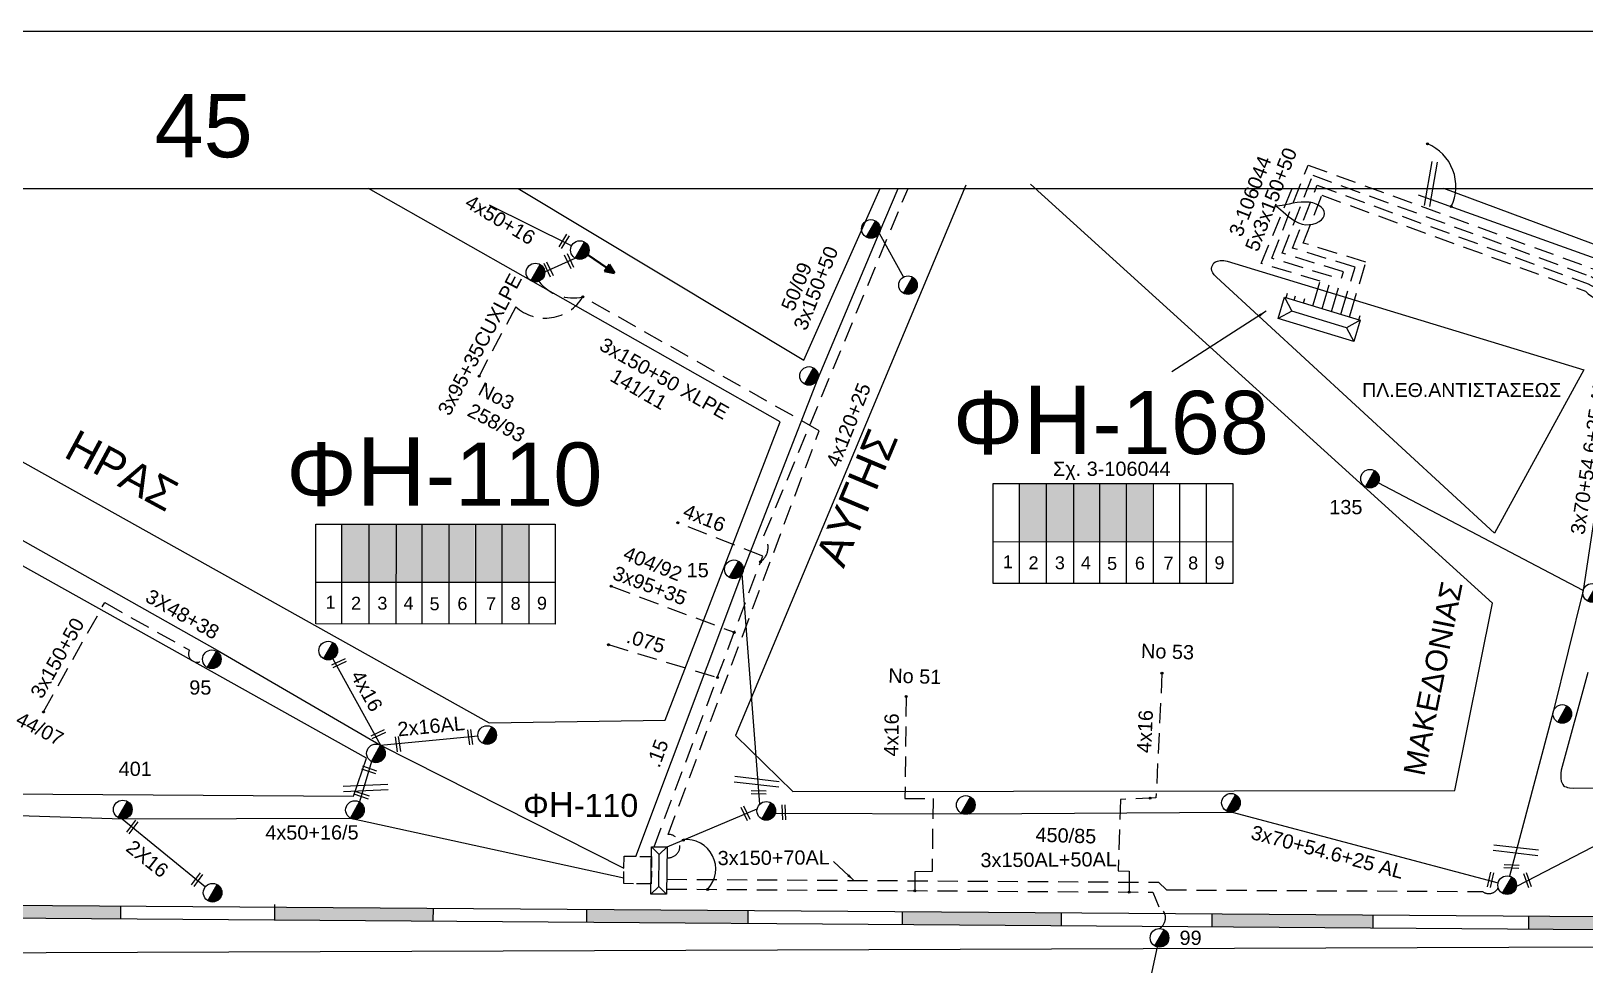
# Model space of a CAD drawing. Header units: millimetres. Extents: x 7477 to 9676, y 1828 to 2857.
# Drawn here: x 9006.6 to 9203.3, y 2737.3 to 2855.5 of the extents above; entities that cross this region are included whole.
import ezdxf
from ezdxf.enums import TextEntityAlignment as Align

# ---------------------------------------------------------------- set-up
doc = ezdxf.new("R2010")
doc.units = ezdxf.units.MM
doc.linetypes.add('DASHED', pattern=[19.05, 12.7, -6.35])
for name, color, linetype, lineweight in [('.075', 7, 'Continuous', 30), ('.15', 7, 'Continuous', 30), ('2x16', 7, 'Continuous', 30), ('3x150+50', 7, 'Continuous', 30), ('3x150+70AL', 7, 'DASHED', 30), ('3x150AL+50CU', 7, 'Continuous', 30), ('3X48+38', 7, 'Continuous', 30), ('3x70+54.6+25 AL', 7, 'SYN_LINE', 30), ('3x95+35', 7, 'Continuous', 30), ('3x95+35CUXLPE', 7, 'Continuous', 30), ('4x16', 7, 'Continuous', 30), ('4x50+16', 7, 'Continuous', 30), ('4x50+16_5', 7, 'Continuous', 30), ('text διευθύνσεων', 250, 'Continuous', 30), ('Υπόβαθρο ΔΕΗ', 7, 'Continuous', 30)]:
    doc.layers.add(name, color=color, linetype=linetype, lineweight=lineweight)
for name, color, linetype in [('Pillar', 7, 'Continuous'), ('Pillar OTE', 7, 'Continuous'), ('TEXT ΚΑΛΩΔΙΩΝ', 7, 'Continuous'), ('Άγνωστα', 7, 'Continuous'), ('ΑΓΝΩΣΤΟ ΕΝΑΕΡΙΟ ΚΑΛΩΔΙΟ', 7, 'Continuous'), ('Επίτονοι', 7, 'Continuous'), ('Επιγραφές - Σχήματα', 7, 'Continuous'), ('Καλώδια ΧΤ   3x150+50CU', 7, 'DASHED'), ('Καλώδια ΧΤ   3x150AL+50CU', 7, 'DASHED'), ('Μηχανική τομή', 7, 'Continuous'), ('Περίπτερο', 7, 'Continuous'), ('Στύλος ΦΜ', 7, 'Continuous'), ('Στύλος ΦΜ @ 1', 7, 'Continuous'), ('Συνδέσεις', 7, 'Continuous'), ('Τομή', 7, 'Continuous'), ('Υποσταθμός πόλεως', 7, 'Continuous')]:
    doc.layers.add(name, color=color, linetype=linetype)
doc.styles.add('arial', font='ARIAL.TTF')
doc.styles.get("Standard").update_dxf_attribs({"font": 'ARIAL.TTF'})
doc.linetypes.add('SYN_LINE', pattern='A,0.5,-0.0001,["/\\/\\/\\/",Standard,S=0.1,R=0,X=0,Y=-0.05],-0.25', length=0.7501)
doc.dimstyles.new('ISO-25', dxfattribs={"dimtxt": 2.5, "dimasz": 2.5, "dimexe": 1.25, "dimexo": 0.625, "dimtad": 1, "dimtxsty": 'Standard', "dimcen": 2.5, "dimadec": 0, "dimazin": 0, "dimtfac": 1, "dimtmove": 0, "dimatfit": 3, "dimfxl": 1, "dimarcsym": 0})

# ---------------------------------------------------------------- blocks, each defined once
blk = doc.blocks.new('ΥΠΑΡΧΩΝ ΤΣΙΜΕΝΤΕΝΙΟΣ ΣΤΥΛΟΣ')
at = {"layer": 'Στύλος ΦΜ'}
blk.add_hatch(color=7, dxfattribs=at).paths.add_polyline_path([(-1.29, -2.28, 0.574793), (2.62, 0, 0.268822), (1.3, 2.27)])
at = {"layer": 'Στύλος ΦΜ', "color": 7}
blk.add_line((-1.29, -2.28), (1.3, 2.27), dxfattribs=at)
blk.add_circle((0, 0), 2.62, dxfattribs=at)
at = {"layer": 'Στύλος ΦΜ', "flags": 4}
for tag, p in [('ΑΡΙΘΜΟΣ', (-4.68, 8.05)), ('ΤΥΠΟΣ', (-4.91, 3.03))]:
    blk.add_attdef(tag, p, '', height=4, dxfattribs=at)
blk = doc.blocks.new('ΥΠΟΣΤΑΘΜΟΣ ΠΟΛΕΩΣ 9 ΑΝΑΧΩΡΗΣΕΩΝ')
at = {"layer": 'Υποσταθμός πόλεως', "ltscale": 40}
for p, q in [((-9.63, -2.82), (-9.63, -4)), ((-7.12, -2.82), (-7.12, -4)), ((-4.84, -2.82), (-4.84, -4)), ((-2.36, -2.82), (-2.36, -4)), ((0.09, -2.82), (0.09, -4)), ((2.55, -2.82), (2.55, -4)), ((5.02, -2.82), (5.02, -4)), ((7.48, -2.82), (7.48, -4)), ((9.61, -2.82), (9.61, -4))]:
    blk.add_line(p, q, dxfattribs=at)
blk.add_lwpolyline([(-10.02, 2.82), (10.02, 2.82), (10.02, -2.82), (-10.02, -2.82)], close=True, dxfattribs=at)
for points in [[(-7.21, 0), (-10.02, 2.82)], [(-10.02, -2.82), (-7.21, 0)], [(-7.21, 0), (7.21, 0)], [(7.21, 0), (10.02, 2.82)], [(10.02, -2.82), (7.21, 0)]]:
    blk.add_lwpolyline(points, dxfattribs=at)
at = {"layer": 'Υποσταθμός πόλεως', "linetype": 'SYN_LINE', "ltscale": 40, "flags": 1}
for tag, p in [('ΜΕΤΑΣΧΗΜΑΤΙΣΜΟΣ', (10.79, 1.71)), ('ΙΣΧΥΣ', (10.77, -1.08)), ('ΑΡΙΘΜΟΣ', (10.89, -3.8))]:
    blk.add_attdef(tag, p, '', height=1.8, dxfattribs=at)
blk = doc.blocks.new('ΜΗΧΑΝΙΚΗ ΤΟΜΗ')
at = {"layer": 'Μηχανική τομή', "ltscale": 40}
for p, q in [((-1.89, 0.78), (5.69, 0.78)), ((-1.89, -0.77), (5.69, -0.77))]:
    blk.add_line(p, q, dxfattribs=at)
blk = doc.blocks.new('PILLAR YPOSTATHMOU')
at = {"layer": 'Περίπτερο', "ltscale": 40}
for points in [[(540.43, 2525.12), (540.43, 2526.01), (541.51, 2526.01)], [(541.59, 2523.53), (540.43, 2523.53), (540.43, 2524.86)], [(541.82, 2526.01), (542.91, 2526.01), (542.91, 2524.95)], [(542.91, 2524.59), (542.91, 2523.53), (541.92, 2523.53)]]:
    blk.add_lwpolyline(points, dxfattribs=at)
blk = doc.blocks.new('Pillar')
at = {"layer": 'Υποσταθμός πόλεως', "linetype": 'Continuous', "ltscale": 40}
blk.add_lwpolyline([(-8.57, 2.82), (8.57, 2.82), (8.57, -2.82), (-8.57, -2.82)], close=True, dxfattribs=at)
for points in [[(-5.75, 0), (-8.57, 2.82)], [(-8.57, -2.82), (-5.75, 0)], [(-5.75, 0), (5.75, 0)], [(5.75, 0), (8.57, 2.82)], [(8.57, -2.82), (5.75, 0)]]:
    blk.add_lwpolyline(points, dxfattribs=at)
at = {"layer": 'Pillar', "ltscale": 40}
blk.add_attdef('PILLAR', (-5.74, 3.71), '', height=2.52, dxfattribs=at)
blk = doc.blocks.new('_ΣΥΝΔΕΣΗ')
at = {"layer": 'Συνδέσεις', "linetype": 'SYN_LINE', "ltscale": 40}
blk.add_hatch(color=256, dxfattribs=at).paths.add_polyline_path([(0.5, -0.01, 1), (-0.5, -0.01, 1)])
at = {"layer": 'Συνδέσεις'}
blk.add_circle((0, -0.01), 0.5, dxfattribs=at)
blk = doc.blocks.new('ΕΠΙΤΟΝΟΣ')
at = {"layer": 'Επίτονοι', "lineweight": 40, "ltscale": 40}
blk.add_hatch(color=256, dxfattribs=at).paths.add_polyline_path([(-1.13, 6.47), (0, 9.1), (1.13, 6.47)])
for p, q in [((-1.13, 6.47), (0, 9.1)), ((0, 9.1), (1.13, 6.47)), ((1.13, 6.47), (-1.13, 6.47)), ((-1.13, 6.47), (0, 6.47)), ((0, 6.47), (0, 0))]:
    blk.add_line(p, q, dxfattribs=at)
blk = doc.blocks.new('ΤΟΜΗ')
at = {"layer": 'Τομή', "ltscale": 40}
for p, q in [((-5.68, 0), (17.06, 0)), ((-5.68, -2.77), (17.06, -2.77))]:
    blk.add_line(p, q, dxfattribs=at)

msp = doc.modelspace()

# ---------------------------------------------------------------- hatches: boundary and pattern name
at = {"layer": 'Καλώδια ΧΤ   3x150AL+50CU', "linetype": 'DASHED', "lineweight": -3, "ltscale": 0.2}
h = msp.add_hatch(color=62, dxfattribs=at)
h.dxf.hatch_style = 1
h.paths.add_polyline_path([(9135.15, 2798.27), (9131.71, 2798.27), (9131.71, 2790.91), (9135.15, 2790.91)])
h = msp.add_hatch(color=1, dxfattribs=at)
h.dxf.hatch_style = 1
h.paths.add_polyline_path([(9135.15, 2790.91), (9138.59, 2790.91), (9138.59, 2798.27), (9135.15, 2798.27)])
h = msp.add_hatch(color=151, dxfattribs=at)
h.dxf.hatch_style = 1
h.paths.add_polyline_path([(9141.83, 2798.28), (9138.53, 2798.28), (9138.53, 2790.91), (9141.83, 2790.91)])
h = msp.add_hatch(color=30, dxfattribs=at)
h.dxf.hatch_style = 1
h.paths.add_polyline_path([(9145.13, 2798.27), (9141.83, 2798.27), (9141.83, 2790.91), (9145.13, 2790.9)])
h = msp.add_hatch(color=6, dxfattribs=at)
h.dxf.hatch_style = 1
h.paths.add_polyline_path([(9148.51, 2798.27), (9145.22, 2798.27), (9145.22, 2790.9), (9148.51, 2790.9)])
h = msp.add_hatch(color=5, dxfattribs=at)
h.dxf.hatch_style = 1
h.paths.add_polyline_path([(9049.4, 2793.15), (9045.96, 2793.15), (9045.96, 2785.79), (9049.4, 2785.79)])
h = msp.add_hatch(color=2, dxfattribs=at)
h.dxf.hatch_style = 1
h.paths.add_polyline_path([(9049.4, 2785.79), (9052.83, 2785.78), (9052.84, 2793.15), (9049.4, 2793.15)])
h = msp.add_hatch(color=85, dxfattribs=at)
h.dxf.hatch_style = 1
h.paths.add_polyline_path([(9056.07, 2793.15), (9052.78, 2793.15), (9052.78, 2785.79), (9056.07, 2785.78)])
h = msp.add_hatch(color=173, dxfattribs=at)
h.dxf.hatch_style = 1
h.paths.add_polyline_path([(9059.37, 2793.15), (9056.07, 2793.15), (9056.07, 2785.78), (9059.37, 2785.78)])
h = msp.add_hatch(color=30, dxfattribs=at)
h.dxf.hatch_style = 1
h.paths.add_polyline_path([(9062.76, 2793.15), (9059.46, 2793.15), (9059.46, 2785.78), (9062.76, 2785.78)])
h = msp.add_hatch(color=27, dxfattribs=at)
h.dxf.hatch_style = 1
h.paths.add_polyline_path([(9066.15, 2793.14), (9062.86, 2793.14), (9062.86, 2785.78), (9066.15, 2785.77)])
h = msp.add_hatch(color=6, dxfattribs=at)
h.dxf.hatch_style = 1
h.paths.add_polyline_path([(9069.49, 2793.14), (9066.19, 2793.14), (9066.19, 2785.77), (9069.49, 2785.77)])
at = {"layer": 'Υπόβαθρο ΔΕΗ', "lineweight": -3}
h = msp.add_hatch(color=256, dxfattribs=at)
h.dxf.hatch_style = 1
h.paths.add_polyline_path([(9472.85, 2740), (9472.83, 2738.37), (9492.57, 2738.11), (9492.59, 2739.74)])
h.paths.add_polyline_path([(9453.42, 2738.63), (9453.44, 2740.25), (9433.39, 2740.52), (9433.37, 2738.89)])
h.paths.add_polyline_path([(9393.44, 2741.04), (9393.41, 2739.42), (9413.68, 2739.15), (9413.71, 2740.78)])
h.paths.add_polyline_path([(9314.6, 2742.08), (9314.58, 2740.46), (9334.25, 2740.2), (9334.27, 2741.82)])
h.paths.add_polyline_path([(9274.74, 2742.61), (9274.72, 2740.99), (9294.89, 2740.72), (9294.91, 2742.34)])
h.paths.add_polyline_path([(9235.58, 2743.13), (9235.56, 2741.5), (9255.44, 2741.24), (9255.46, 2742.86)])
h.paths.add_polyline_path([(9196.17, 2743.52), (9196.16, 2741.9), (9216.23, 2741.76), (9216.24, 2743.38)])
h.paths.add_polyline_path([(9176.45, 2742.04), (9176.46, 2743.67), (9156.09, 2743.81), (9156.08, 2742.19)])
h.paths.add_polyline_path([(9116.88, 2744.09), (9116.87, 2742.47), (9136.99, 2742.33), (9137, 2743.95)])
h.paths.add_polyline_path([(9076.92, 2744.38), (9076.91, 2742.76), (9097.32, 2742.61), (9097.34, 2744.24)])
h.paths.add_polyline_path([(9037.41, 2744.67), (9037.4, 2743.05), (9057.48, 2742.9), (9057.49, 2744.52)])
h.paths.add_polyline_path([(9017.92, 2743.19), (9017.93, 2744.81), (8997.56, 2744.95), (8997.55, 2743.33)])
h.paths.add_polyline_path([(8958.65, 2745.13), (8958.65, 2743.51), (8973.75, 2743.5), (8978.2, 2743.47), (8978.21, 2745.09), (8973.76, 2745.13)])
h.paths.add_polyline_path([(8918.85, 2745.13), (8918.85, 2743.51), (8939, 2743.51), (8939, 2745.13)])

# ---------------------------------------------------------------- linework, layer by layer
at = {"layer": '.075', "color": 85, "linetype": 'DASHED', "lineweight": -3, "ltscale": 0.2}
msp.add_lwpolyline([(9079.71, 2777.88), (9093.47, 2773.73)], dxfattribs=at)
at = {"layer": '.15', "color": 6, "linetype": 'DASHED', "lineweight": -3, "ltscale": 0.2}
msp.add_lwpolyline([(9087.11, 2750.92, 1.052442), (9087.26, 2753.87), (9106.37, 2804.95), (9076.46, 2821.9, -0.290048), (9070.86, 2823.87)], format="xyb", dxfattribs=at)
at = {"layer": '.15', "color": 85, "linetype": 'DASHED', "lineweight": -3, "ltscale": 0.2}
msp.add_lwpolyline([(9085.46, 2752.31), (9099.22, 2789.08)], dxfattribs=at)
at = {"layer": '2x16', "color": 27, "lineweight": -3, "ltscale": 0.2}
msp.add_lwpolyline([(9050.85, 2765.14), (9063.17, 2766.33)], dxfattribs=at)
at = {"layer": '2x16', "color": 173, "lineweight": -3, "ltscale": 0.2}
msp.add_lwpolyline([(9018.14, 2755.85), (9028.67, 2747.23)], dxfattribs=at)
at = {"layer": '3x150+50', "color": 30, "linetype": 'DASHED', "lineweight": -3, "ltscale": 0.2}
msp.add_lwpolyline([(9170.2, 2820.97), (9171.26, 2824.46), (9163.65, 2826.78), (9168.26, 2838.57), (9204.38, 2825.43, 0.401964), (9207.91, 2825.28)], format="xyb", dxfattribs=at)
at = {"layer": '3x150+50', "color": 151, "linetype": 'DASHED', "lineweight": -3, "ltscale": 0.2}
msp.add_lwpolyline([(9171.37, 2820.61), (9172.72, 2825.07), (9164.97, 2827.42), (9168.84, 2837.29), (9204.03, 2824.49, 0.162216), (9210.84, 2823.2), (9254.98, 2813.46), (9263.7, 2833.43), (9264.46, 2833.29)], format="xyb", dxfattribs=at)
at = {"layer": '3x150+50', "color": 85, "linetype": 'DASHED', "lineweight": -3, "ltscale": 0.2}
msp.add_lwpolyline([(9098.95, 2788.37, 0.436026), (9099.38, 2791.66), (9117.61, 2835.63)], format="xyb", dxfattribs=at)
at = {"layer": '3x150+50', "color": 6, "linetype": 'DASHED', "lineweight": -3, "ltscale": 0.2}
msp.add_lwpolyline([(9169.02, 2821.33), (9169.79, 2823.87), (9162.32, 2826.14), (9166.24, 2835.63)], dxfattribs=at)
at = {"layer": '3x150+50', "color": 1, "linetype": 'DASHED', "lineweight": -3, "ltscale": 0.2}
msp.add_lwpolyline([(9172.56, 2820.25), (9174.2, 2825.66), (9166.3, 2828.07), (9169.41, 2836.02), (9203.69, 2823.55, 0.159053), (9210.79, 2822.19), (9256.03, 2812.14, 0.369919), (9258.75, 2813.9)], format="xyb", dxfattribs=at)
at = {"layer": '3x150+50', "color": 62, "linetype": 'DASHED', "lineweight": -3, "ltscale": 0.2}
msp.add_lwpolyline([(9173.65, 2819.92), (9175.58, 2826.29), (9167.62, 2828.71), (9169.99, 2834.75), (9203.35, 2822.61, 0.222779), (9210.51, 2820.48), (9256.05, 2810.79), (9258.15, 2811.8), (9322.75, 2801.27), (9324.62, 2806.3), (9331.71, 2804.88), (9330.83, 2800.73, 0.948316), (9332.93, 2800.91)], format="xyb", dxfattribs=at)
at = {"layer": '3x150+50', "color": 27, "linetype": 'DASHED', "lineweight": -3, "ltscale": 0.2}
msp.add_lwpolyline([(9008.16, 2769.36), (9015.93, 2783.2), (9026.64, 2777.19, 0.812022), (9028.31, 2775.92, -5.588104)], format="xyb", dxfattribs=at)
at = {"layer": '3x150+50', "color": 5, "lineweight": -3, "ltscale": 0.2}
msp.add_lwpolyline([(9147.83, 2733.39), (9149.2, 2739.63), (9149.2, 2739.63)], dxfattribs=at)
at = {"layer": '3x150+70AL', "color": 2, "lineweight": -3, "ltscale": 0.2}
msp.add_lwpolyline([(9087.08, 2748.19), (9149.3, 2747.81), (9150.32, 2746.85), (9190.34, 2746.63, 0.483756), (9192.32, 2747.15, -4.521723)], format="xyb", dxfattribs=at)
at = {"layer": '3x150+70AL', "color": 5, "lineweight": -3, "ltscale": 0.2}
msp.add_lwpolyline([(9087.06, 2746.94), (9148.61, 2746.55), (9149.34, 2744.69, -0.603761), (9149.42, 2741.95, -28.084559)], format="xyb", dxfattribs=at)
at = {"layer": '3x150AL+50CU', "color": 5, "linetype": 'DASHED', "lineweight": -3, "ltscale": 0.2}
for points in [[(9117.22, 2758.43), (9120.78, 2758.39), (9120.66, 2749.17), (9118.48, 2749.12), (9118.46, 2746.74)], [(9149, 2758.51), (9144.49, 2758.28), (9144.23, 2749.27), (9145.61, 2749.23), (9145.6, 2746.57)]]:
    msp.add_lwpolyline(points, dxfattribs=at)
at = {"layer": '3X48+38', "color": 27, "lineweight": -3, "ltscale": 0.2}
for points in [[(8959.01, 2815.54), (8975.54, 2807.97), (8994.3, 2797.4), (9030.15, 2777.2), (9050.85, 2765.14), (9081.65, 2749.58)], [(9049.68, 2763.1), (9048.18, 2757.97)]]:
    msp.add_lwpolyline(points, dxfattribs=at)
at = {"layer": '3x70+54.6+25 AL', "color": 30, "linetype": 'SYN_LINE', "lineweight": -3, "ltscale": 15}
for points in [[(9083.16, 2751.09), (9096.72, 2787.16), (9106.22, 2811.61), (9113.97, 2829.97), (9116.37, 2835.63)], [(9182.2, 2834.83), (9207.97, 2825.59)], [(9209.02, 2824.05), (9203.07, 2784.72), (9199.28, 2769.37), (9193.76, 2748.58)], [(9098.87, 2757.71), (9096.6, 2786.86)]]:
    msp.add_lwpolyline(points, dxfattribs=at)
at = {"layer": '3x70+54.6+25 AL', "color": 30, "linetype": 'SYN_LINE', "lineweight": -3, "ltscale": 5}
msp.add_lwpolyline([(9113.97, 2829.97), (9117.04, 2824.41)], dxfattribs=at)
at = {"layer": '3x70+54.6+25 AL', "color": 6, "linetype": 'SYN_LINE', "lineweight": -3, "ltscale": 5}
msp.add_lwpolyline([(9071.62, 2825.07), (9075.49, 2826.79)], dxfattribs=at)
at = {"layer": '3x70+54.6+25 AL', "color": 5, "linetype": 'SYN_LINE', "lineweight": -3, "ltscale": 15}
for points in [[(9087.13, 2752.29), (9098.52, 2757.1)], [(9100.82, 2756.57), (9125.36, 2756.49), (9158.66, 2756.7), (9192.32, 2747.75)]]:
    msp.add_lwpolyline(points, dxfattribs=at)
at = {"layer": '3x70+54.6+25 AL', "color": 2, "linetype": 'SYN_LINE', "lineweight": -3, "ltscale": 15}
msp.add_lwpolyline([(9452.67, 2753.42), (9436.86, 2752.97), (9414.69, 2752.92), (9388.52, 2753.5), (9355.91, 2754.45), (9329.03, 2754.8), (9304.46, 2756.04), (9283.22, 2756.31), (9249.94, 2756.22), (9213.87, 2757.21), (9194.63, 2747.29)], dxfattribs=at)
at = {"layer": '3x95+35', "color": 85, "linetype": 'DASHED', "lineweight": -3, "ltscale": 0.2}
msp.add_lwpolyline([(9080.03, 2785.27), (9095.61, 2779.44)], dxfattribs=at)
at = {"layer": '3x95+35CUXLPE', "color": 6, "linetype": 'DASHED', "lineweight": -3, "ltscale": 0.2}
msp.add_lwpolyline([(9076.46, 2821.9, -0.471834), (9067.95, 2820.65), (9063.31, 2811.85)], format="xyb", dxfattribs=at)
at = {"layer": '4x16', "color": 85, "linetype": 'DASHED', "lineweight": -3, "ltscale": 0.2}
msp.add_lwpolyline([(9099.22, 2789.08), (9088.47, 2793.31)], dxfattribs=at)
at = {"layer": '4x16', "color": 27, "linetype": 'SYN_LINE', "lineweight": -3, "ltscale": 15}
msp.add_lwpolyline([(9044.81, 2776.1), (9050.85, 2765.14)], dxfattribs=at)
at = {"layer": '4x16', "color": 5, "linetype": 'DASHED', "lineweight": -3, "ltscale": 0.2}
for points in [[(9149.76, 2774.27), (9149, 2758.51)], [(9117.37, 2771.33), (9117.22, 2758.43)]]:
    msp.add_lwpolyline(points, dxfattribs=at)
at = {"layer": '4x50+16', "color": 6, "lineweight": -3, "ltscale": 0.2}
msp.add_lwpolyline([(9075.02, 2828.35), (9064.64, 2833.49)], dxfattribs=at)
at = {"layer": '4x50+16_5', "color": 173, "lineweight": -3, "ltscale": 0.2}
msp.add_lwpolyline([(8918.48, 2758.13), (8963.52, 2756.4), (8991.89, 2756.69), (9018.19, 2755.85), (9047.02, 2755.93), (9081.63, 2748.39)], dxfattribs=at)
at = {"layer": 'Pillar OTE', "lineweight": -3, "ltscale": 40}
for points in [[(9128.38, 2785.63), (9128.38, 2798.27), (9158.72, 2798.27), (9158.72, 2785.6), (9128.38, 2785.63)], [(9131.71, 2785.63), (9131.71, 2798.27)], [(9135.15, 2785.63), (9135.15, 2798.27)], [(9138.59, 2785.62), (9138.59, 2798.27)], [(9141.89, 2785.62), (9141.89, 2798.27)], [(9145.27, 2785.62), (9145.28, 2798.27)], [(9148.67, 2785.61), (9148.67, 2798.27)], [(9152.01, 2785.61), (9152.01, 2798.27)], [(9155.4, 2785.61), (9155.4, 2798.27)], [(9042.63, 2780.51), (9042.63, 2793.15), (9072.96, 2793.15), (9072.96, 2780.48), (9042.63, 2780.51)], [(9045.96, 2780.51), (9045.96, 2793.15)], [(9049.39, 2780.51), (9049.4, 2793.15)], [(9052.83, 2780.5), (9052.84, 2793.15)], [(9056.13, 2780.5), (9056.13, 2793.15)], [(9059.52, 2780.5), (9059.52, 2793.15)], [(9062.91, 2780.49), (9062.92, 2793.15)], [(9066.25, 2780.49), (9066.25, 2793.15)], [(9069.64, 2780.49), (9069.64, 2793.15)], [(9128.38, 2790.92), (9158.72, 2790.89)], [(9042.63, 2785.79), (9072.96, 2785.77)]]:
    msp.add_lwpolyline(points, dxfattribs=at)
at = {"layer": 'ΑΓΝΩΣΤΟ ΕΝΑΕΡΙΟ ΚΑΛΩΔΙΟ', "color": 30, "linetype": 'Continuous', "lineweight": -3, "ltscale": 0.2}
msp.add_lwpolyline([(9203.07, 2784.72), (9177.14, 2798.34)], dxfattribs=at)
at = {"layer": 'Επιγραφές - Σχήματα', "lineweight": -3}
msp.add_lwpolyline([(7476.75, 2855.51), (9675.5, 2855.53), (9675.51, 1836.39), (7476.75, 1836.37)], close=True, dxfattribs=at)
at = {"layer": 'Καλώδια ΧΤ   3x150+50CU', "color": 7, "linetype": 'Continuous', "ltscale": 0.2}
for centre, radius, start, end in [((9181.15, 2835.89), 5.81, 333.88, 67.5523), ((9089.54, 2749.5), 3.73, 316.8264, 96.3278)]:
    msp.add_arc(centre, radius, start, end, dxfattribs=at)
at = {"layer": 'Υπόβαθρο ΔΕΗ', "lineweight": -3}
for points in [[(7515.98, 2835.63), (9502.35, 2835.63), (9502.35, 1846.95), (7515.98, 1846.95)], [(9157.99, 2826.42), (9203.15, 2812.67), (9191.86, 2792), (9156.66, 2824.37), (9156.38, 2824.67), (9156.18, 2824.94), (9156.05, 2825.19), (9156.04, 2825.47), (9156.08, 2825.7), (9156.22, 2826.04), (9156.34, 2826.19), (9156.53, 2826.33), (9156.8, 2826.41), (9157.11, 2826.48), (9157.35, 2826.48), (9157.6, 2826.48)], [(8958.39, 2814.19), (8923.97, 2764.76), (8926.83, 2759.51), (9047.4, 2758.7), (9049.08, 2763.52)]]:
    msp.add_lwpolyline(points, close=True, dxfattribs=at)
for points in [[(8972.09, 2835.63), (8964.8, 2823.77), (9064.6, 2767.99), (9086.85, 2768.32), (9101.42, 2806.09)], [(9101.42, 2806.09), (9049.32, 2835.61)], [(9068.25, 2835.63), (9104.42, 2813.87)], [(9124.94, 2836.05), (9095.78, 2766.4), (9103.02, 2759.29), (9186.85, 2759.41), (9191.58, 2783.12), (9133.11, 2836.16)], [(9104.42, 2813.87), (9114.07, 2835.63)], [(9214.04, 2835.63), (9209.14, 2826.81), (9185.44, 2835.63)], [(8425.18, 2833.22), (8458.88, 2814.12), (8494.02, 2794.76), (8529.36, 2775.43), (8544.84, 2766.9), (8550.64, 2763.94), (8554.51, 2762.52), (8562.45, 2759.9), (8569.26, 2758.39), (8577.59, 2755.91), (8583.45, 2754.82), (8604.39, 2750.58), (8621.16, 2748.12), (8642.7, 2745.68), (8670.45, 2744.13), (8712.98, 2743.86), (8746.01, 2743.77), (8783.29, 2743.59), (8891.61, 2743.51), (8973.75, 2743.5), (9216.61, 2741.76), (9325.77, 2740.31), (9501.22, 2738)], [(8428.9, 2832.98), (8459.67, 2815.54), (8494.8, 2796.18), (8530.12, 2776.87), (8546.4, 2768.65), (8551.52, 2765.85), (8555.43, 2764.53), (8562.01, 2762.24), (8569.72, 2759.95), (8577.97, 2757.49), (8583.76, 2756.41), (8604.67, 2752.18), (8621.37, 2749.73), (8642.84, 2747.29), (8670.5, 2745.75), (8712.99, 2745.48), (8746.02, 2745.39), (8783.29, 2745.21), (8891.61, 2745.14), (8973.76, 2745.13), (9216.62, 2743.38), (9472.85, 2740), (9501.24, 2739.62)], [(9203.68, 2774.34), (9200.31, 2762), (9200.26, 2761.62), (9200.26, 2761.35), (9200.24, 2760.95), (9200.31, 2760.62), (9200.41, 2760.36), (9200.51, 2760.18), (9200.63, 2759.99), (9200.72, 2759.94), (9200.91, 2759.88), (9201.1, 2759.8), (9201.33, 2759.78), (9201.81, 2759.73), (9236.44, 2759.88)], [(9017.93, 2744.81), (9017.92, 2743.19)], [(9037.41, 2744.98), (9037.4, 2743.05)], [(9057.49, 2744.52), (9057.48, 2742.9)], [(9076.92, 2744.38), (9076.91, 2742.76)], [(9097.34, 2744.24), (9097.32, 2742.61)], [(9116.88, 2744.09), (9116.87, 2742.47)], [(9137, 2743.95), (9136.99, 2742.33)], [(9156.09, 2743.81), (9156.08, 2742.19)], [(9176.46, 2743.67), (9176.45, 2742.04)], [(9196.17, 2743.52), (9196.16, 2741.9)], [(8919.77, 2738.8), (8973.73, 2738.79), (9216.8, 2739.67), (9473.25, 2735.39), (9501.54, 2734.94)]]:
    msp.add_lwpolyline(points, dxfattribs=at)
msp.add_open_spline([(9164.64, 2833.41), (9165.43, 2833.51), (9168.81, 2834.55), (9171.42, 2832.05), (9167.37, 2830.17), (9164.05, 2833.92), (9163.85, 2833.3), (9164.64, 2833.41)], degree=3, dxfattribs=at)

# ---------------------------------------------------------------- block references
at = {"layer": '3x150+50', "lineweight": -3, "ltscale": 0.2, "zscale": 0.7, "rotation": 89.24227492873995}
for name, p, xscale, yscale in [('Pillar', (9086.1, 2749.3), 0.35, 0.35), ('PILLAR YPOSTATHMOU', (12607.73, 1944.34), 1.4, 1.4)]:
    msp.add_blockref(name, p, dxfattribs=dict(at, xscale=xscale, yscale=yscale))
at = {"layer": 'Επίτονοι', "lineweight": -3, "xscale": 0.4499999999998181, "yscale": 0.4499999999998181, "zscale": 0.4499999999998181, "rotation": 235.8383286989934}
msp.add_blockref('ΕΠΙΤΟΝΟΣ', (9077.07, 2827.2), dxfattribs=at)
at = {"layer": 'Μηχανική τομή', "lineweight": -3, "zscale": 0.4999999999999997}
for p, xscale, yscale, rotation in [((9074.31, 2829.33), 0.2499999999999995, 0.2499999999999995, 237.8084989847549), ((9074.48, 2826.86), 0.2499999999999996, 0.2499999999999996, 295.6169979695235), ((9071.89, 2825.8), 0.2499999999999996, 0.2499999999999996, 295.6169979695235), ((9046, 2775.73), 0.2499999999999995, 0.2499999999999995, 205.3520141309756), ((9050.96, 2766.74), 0.2499999999999995, 0.2499999999999995, 205.3520141309756), ((9052.96, 2765.76), 0.2499999999999995, 0.2499999999999995, 277.8083547079573), ((9062.11, 2766.64), 0.2499999999999995, 0.2499999999999995, 277.8083547079573), ((9048.92, 2762.2), 0.2499999999999995, 0.2499999999999995, 340.9266017836053), ((9047.99, 2759.02), 0.2499999999999996, 0.2499999999999996, 340.9266017836053), ((9098.23, 2759.23), 0.2499999999999996, 0.2499999999999996, 358.1064856519508), ((9096.81, 2756.98), 0.2499999999999996, 0.2499999999999996, 295.6169979695235), ((9101.85, 2757.13), 0.2499999999999996, 0.2499999999999996, 272.3236392139241), ((9019.16, 2754.42), 0.2499999999999996, 0.2499999999999996, 53.55318897750287), ((9194.48, 2749.77), 0.2499999999999997, 0.2499999999999997, 177.536299468955), ((9027.36, 2747.76), 0.2499999999999996, 0.2499999999999996, 53.55318897750287), ((9191.43, 2748.58), 0.2499999999999996, 0.2499999999999996, 257.716989652769), ((9196.21, 2747.61), 0.2499999999999997, 0.2499999999999997, 109.2427283861202)]:
    msp.add_blockref('ΜΗΧΑΝΙΚΗ ΤΟΜΗ', p, dxfattribs=dict(at, xscale=xscale, yscale=yscale, rotation=rotation))
at = {"layer": 'Στύλος ΦΜ @ 1', "lineweight": -3, "ltscale": 40, "xscale": 0.4499999999998181, "yscale": 0.4499999999998181, "zscale": 0.4499999999998181}
for p in [(9112.91, 2830.49), (9076.07, 2827.82), (9070.45, 2824.97), (9117.61, 2823.38), (9105.08, 2811.89), (9204.21, 2784.43), (9044.22, 2777.13), (9200.43, 2769.11), (9064.34, 2766.44), (9050.26, 2764.12), (9047.6, 2756.95), (9099.67, 2756.84), (9124.92, 2757.59), (9158.49, 2757.87), (9193.46, 2747.44), (9029.58, 2746.49)]:
    msp.add_blockref('ΥΠΑΡΧΩΝ ΤΣΙΜΕΝΤΕΝΙΟΣ ΣΤΥΛΟΣ', p, dxfattribs=at)
at = {"layer": 'Στύλος ΦΜ @ 1', "lineweight": -3, "ltscale": 40}
ref = msp.add_blockref('ΥΠΑΡΧΩΝ ΤΣΙΜΕΝΤΕΝΙΟΣ ΣΤΥΛΟΣ', (9176.09, 2798.89), dxfattribs=dict(at, xscale=0.4499999999998181, yscale=0.4499999999998181, zscale=0.4499999999998181))
ref.add_attrib('ΤΥΠΟΣ', '135', (9170.94, 2794.39), dxfattribs={"layer": 'Στύλος ΦΜ', "height": 1.8, "flags": 4})
ref = msp.add_blockref('ΥΠΑΡΧΩΝ ΤΣΙΜΕΝΤΕΝΙΟΣ ΣΤΥΛΟΣ', (9095.57, 2787.42), dxfattribs=dict(at, xscale=0.4499999999998502, yscale=0.4499999999998502, zscale=0.4499999999998502))
ref.add_attrib('ΤΥΠΟΣ', '15', (9089.59, 2786.41), dxfattribs={"layer": 'Στύλος ΦΜ', "height": 1.8, "rotation": 360, "flags": 4})
ref = msp.add_blockref('ΥΠΑΡΧΩΝ ΤΣΙΜΕΝΤΕΝΙΟΣ ΣΤΥΛΟΣ', (9029.48, 2776.03), dxfattribs=dict(at, xscale=0.4499999999998406, yscale=0.4499999999998406, zscale=0.4499999999998406))
ref.add_attrib('ΤΥΠΟΣ', '95', (9026.63, 2771.56), dxfattribs={"layer": 'Στύλος ΦΜ', "height": 1.8, "rotation": 360, "flags": 4})
ref = msp.add_blockref('ΥΠΑΡΧΩΝ ΤΣΙΜΕΝΤΕΝΙΟΣ ΣΤΥΛΟΣ', (9018.21, 2757.02), dxfattribs=dict(at, xscale=0.4499999999997445, yscale=0.4499999999997445, zscale=0.4499999999997445))
ref.add_attrib('ΤΥΠΟΣ', '401', (9017.69, 2761.27), dxfattribs={"layer": 'Στύλος ΦΜ', "height": 1.8, "rotation": 360, "flags": 4})
ref = msp.add_blockref('ΥΠΑΡΧΩΝ ΤΣΙΜΕΝΤΕΝΙΟΣ ΣΤΥΛΟΣ', (9149.45, 2740.78), dxfattribs=dict(at, xscale=0.4499999999998181, yscale=0.4499999999998181, zscale=0.4499999999998181))
ref.add_attrib('ΤΥΠΟΣ', '99', (9151.98, 2739.88), dxfattribs={"layer": 'Στύλος ΦΜ', "height": 1.8, "flags": 4})
at = {"layer": 'Συνδέσεις', "lineweight": -3, "xscale": 0.25, "yscale": 0.25, "zscale": 0.25}
for p in [(9183.37, 2841.26), (9186.37, 2833.33), (9076.46, 2821.91), (9063.31, 2811.85), (9088.48, 2793.32), (9098.95, 2788.37), (9080.03, 2785.27), (9095.61, 2779.44), (9079.71, 2777.88), (9093.48, 2773.73), (9149.76, 2774.27), (9117.37, 2771.33), (9008.16, 2769.36), (9148.27, 2758.47), (9089.17, 2753.13), (9092.25, 2746.89), (9118.46, 2746.74), (9145.6, 2746.57)]:
    msp.add_blockref('_ΣΥΝΔΕΣΗ', p, dxfattribs=at)
at = {"layer": 'Τομή', "lineweight": -3, "xscale": 0.2499999999999995, "yscale": 0.2499999999999995, "zscale": 0.2499999999999995}
for p, rotation in [((9184.36, 2837.53), 260.2805924633613), ((9047.52, 2760.05), 2.531092640073206), ((9099.83, 2759.99), 173.2691949836102), ((9195.92, 2751.33), 173.2691949836102)]:
    msp.add_blockref('ΤΟΜΗ', p, dxfattribs=dict(at, rotation=rotation))
at = {"layer": 'Υποσταθμός πόλεως', "lineweight": -3, "xscale": 0.4999999999999998, "yscale": 0.4999999999999998, "zscale": 0.4999999999999998, "rotation": 163.0684819059749}
msp.add_blockref('ΥΠΟΣΤΑΘΜΟΣ ΠΟΛΕΩΣ 9 ΑΝΑΧΩΡΗΣΕΩΝ', (9169.66, 2819.04), dxfattribs=at)

# ---------------------------------------------------------------- texts
at = {"lineweight": -3, "ltscale": 30, "char_height": 1.63, "width": 11.2573, "attachment_point": 1}
for s, insert in [('1', (9129.63, 2789.19)), ('2', (9132.87, 2789.06)), ('3', (9136.2, 2789.06)), ('4', (9139.5, 2789.06)), ('5', (9142.81, 2788.98)), ('6', (9146.33, 2789.01)), ('7', (9149.95, 2789.01)), ('8', (9153.07, 2789.03)), ('9', (9156.4, 2789.06)), ('1', (9043.87, 2784.07)), ('2', (9047.11, 2783.94)), ('3', (9050.44, 2783.94)), ('4', (9053.75, 2783.94)), ('5', (9057.05, 2783.86)), ('6', (9060.57, 2783.89)), ('7', (9064.2, 2783.89)), ('8', (9067.31, 2783.91)), ('9', (9070.64, 2783.94))]:
    msp.add_mtext(s, dxfattribs=dict(at, insert=insert))
at = {"layer": 'text διευθύνσεων', "color": 7, "lineweight": -3}
for s, height, rotation, p in [('ΗΡΑΣ', 4, 331.6472, (9018.1, 2799.93)), ('ΑΥΓΗΣ', 4, 67.2816, (9111.09, 2796.51)), ('ΜΑΚΕΔΟΝΙΑΣ', 2.715, 78.7158, (9184.06, 2773.61))]:
    msp.add_text(s, height=height, rotation=rotation, dxfattribs=at).set_placement(p, align=Align.MIDDLE_CENTER)
at = {"layer": 'TEXT ΚΑΛΩΔΙΩΝ', "linetype": 'Continuous', "lineweight": -3, "ltscale": 0.2}
for s, rotation, p in [('5x3x150+50', 68.6173, (9163.56, 2834.23)), ('4x50+16', 329.0613, (9066, 2831.66)), ('3x150+50', 68.2545, (9105.94, 2823.01)), ('3x95+35CUXLPE', 62.1945, (9063.4, 2815.88)), ('3x150+50 XLPE', 330.4535, (9086.76, 2811.57)), ('4x120+25', 68.2545, (9110.07, 2805.7)), ('3x70+54.6+25 AL', 81.3996, (9203.82, 2801.66)), ('4x16', 338.4695, (9091.84, 2793.92)), ('3x95+35', 339.4894, (9084.94, 2785.36)), ('3X48+38', 330.604, (9025.77, 2781.74)), ('3x150+50', 60.6901, (9009.92, 2776.19)), ('.075', 343.2114, (9084.44, 2778.33)), ('4x16', 298.8583, (9049.11, 2772.03)), ('4x16', 87.2569, (9147.6, 2766.89)), ('2x16AL', 5.5072, (9057.24, 2767.57)), ('4x16', 89.2972, (9115.51, 2766.46)), ('.15', 69.4894, (9085.89, 2764.14)), ('4x50+16/5', 0.1621, (9042.16, 2754.11)), ('3x70+54.6+25 AL', 345.0976, (9170.71, 2751.64)), ('3x150+70AL', 0.3716, (9100.61, 2750.92)), ('3x150AL+50AL', 0.3716, (9135.41, 2750.67))]:
    msp.add_text(s, height=1.8, rotation=rotation, dxfattribs=at).set_placement(p, align=Align.MIDDLE_CENTER)
at = {"layer": 'Άγνωστα', "lineweight": -3, "ltscale": 40, "char_height": 1.8, "attachment_point": 1, "style": 'arial'}
for s, insert, width, rotation in [('3-106044', (9158.17, 2830.01), 27.758, 69), ('50/09', (9101.48, 2820.63), 29.2205, 68), ('No3\\P258/93', (9063.87, 2811.19), 27.758, 332.8504), ('141/11', (9080.64, 2812.91), 29.2205, 330), ('404/92', (9082.08, 2790.41), 29.2205, 337.9818), ('No 53', (9147.14, 2778.01), 27.758, 358.2148), ('No 51', (9115.15, 2774.89), 27.758, 358.2148), ('44/07', (9005.33, 2769.47), 27.758, 332.8504), ('450/85', (9133.78, 2754.75), 27.758, 358.2148), ('2X16', (9019.58, 2753.31), 27.758, 321.7482)]:
    msp.add_mtext(s, dxfattribs=dict(at, insert=insert, width=width, rotation=rotation))
at = {"layer": 'Άγνωστα', "lineweight": -3, "ltscale": 40, "insert": (9135.96, 2801.04), "char_height": 1.8, "width": 27.758, "attachment_point": 1, "style": 'arial'}
msp.add_mtext('Σχ. 3-106044', dxfattribs=at)
at = {"layer": 'Επιγραφές - Σχήματα', "lineweight": -3, "insert": (9022.23, 2847.56), "char_height": 8, "width": 15.5504, "attachment_point": 1, "style": 'arial'}
msp.add_mtext('45', dxfattribs=at)
at = {"layer": 'Υπόβαθρο ΔΕΗ', "lineweight": -3, "attachment_point": 1}
for s, insert, char_height, width in [('ΠΛ.ΕΘ.ΑΝΤΙΣΤΑΣΕΩΣ', (9175.1, 2810.99), 1.7663, 18.6912), ('Φ{\\H1.0833x;H}-168', (9123.28, 2810.67), 8, 84.6573), ('Φ{\\H1.0833x;H}-110', (9038.9, 2804.13), 8, 84.6573), ('Φ{\\H1.0833x;H}-110', (9068.89, 2759.24), 2.9128, 30.8242)]:
    msp.add_mtext(s, dxfattribs=dict(at, insert=insert, char_height=char_height, width=width))

# ---------------------------------------------------------------- leaders
at = {"layer": 'Επιγραφές - Σχήματα', "lineweight": -3, "ltscale": 60}
msp.add_leader([(9162.94, 2820.08), (9151.01, 2812.42)], dimstyle='ISO-25', override={"dimasz": 1, "dimtad": 0}, dxfattribs=at)
at = {"layer": 'Επιγραφές - Σχήματα', "lineweight": -3, "ltscale": 40}
msp.add_leader([(9110.76, 2748.03), (9108.17, 2750.44)], dimstyle='ISO-25', override={"dimasz": 1, "dimtad": 0}, dxfattribs=at)

doc.saveas('drawing.dxf')
